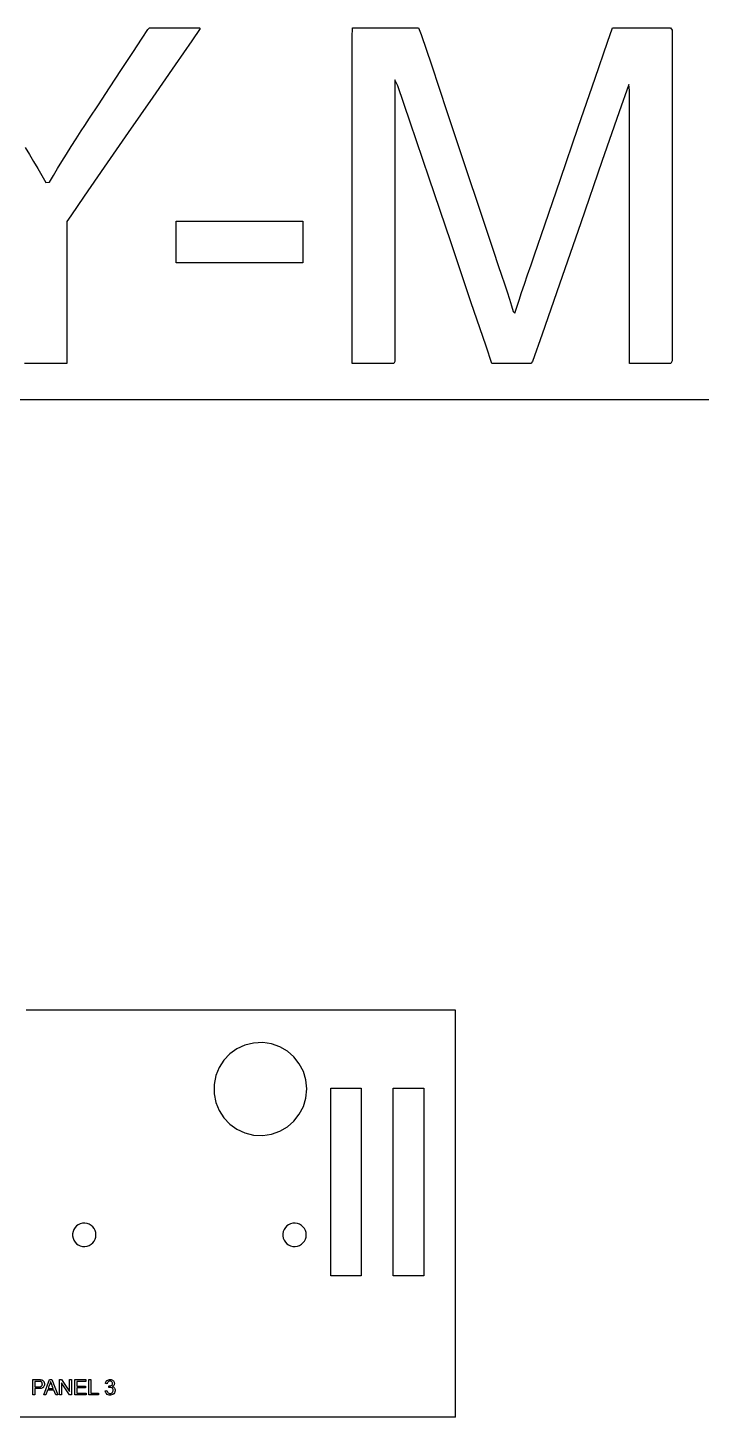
# Model space of a CAD drawing. Header units: metres. Extents: x -88 to 795, y -1311 to -705.
# Drawn here: x 117.1 to 203.4, y -883.8 to -706 of the extents above; entities that cross this region are included whole.
import ezdxf

# ---------------------------------------------------------------- set-up
doc = ezdxf.new("R2010")
doc.units = ezdxf.units.M

msp = doc.modelspace()

# ---------------------------------------------------------------- linework, layer by layer
at = {"layer": 'COMPONENT27'}
for p, q in [((117.79, -878.97), (117.81, -878.96)), ((117.79, -879.06), (117.79, -878.97)), ((117.79, -879.29), (117.79, -879.06)), ((117.79, -879.6), (117.79, -879.29)), ((117.79, -879.95), (117.79, -879.6)), ((117.79, -880.31), (117.79, -879.95)), ((117.81, -878.96), (117.89, -878.96)), ((117.89, -878.96), (118, -878.96)), ((118, -878.96), (118.14, -878.96)), ((118.06, -879.19), (118.05, -879.23)), ((118.05, -879.23), (118.05, -879.31)), ((118.05, -879.31), (118.05, -879.42)), ((118.05, -879.42), (118.05, -879.55)), ((118.05, -879.55), (118.05, -879.67)), ((118.05, -879.67), (118.05, -879.78)), ((118.05, -879.78), (118.05, -879.86)), ((118.05, -879.86), (118.05, -879.89)), ((118.05, -879.89), (118.12, -879.89)), ((118.06, -880.12), (118.05, -880.16)), ((118.05, -880.16), (118.05, -880.26)), ((118.11, -879.19), (118.06, -879.19)), ((118.11, -880.12), (118.06, -880.12)), ((118.19, -879.19), (118.11, -879.19)), ((118.18, -880.12), (118.11, -880.12)), ((118.12, -879.89), (118.2, -879.89)), ((118.14, -878.96), (118.27, -878.96)), ((118.27, -880.12), (118.18, -880.12)), ((118.28, -879.19), (118.19, -879.19)), ((118.2, -879.89), (118.29, -879.89)), ((118.27, -878.96), (118.39, -878.96)), ((118.37, -880.12), (118.27, -880.12)), ((118.37, -879.19), (118.28, -879.19)), ((118.29, -879.89), (118.38, -879.89)), ((118.45, -879.19), (118.37, -879.19)), ((118.45, -880.12), (118.37, -880.12)), ((118.38, -879.89), (118.46, -879.89)), ((118.39, -878.96), (118.48, -878.96)), ((118.51, -879.19), (118.45, -879.19)), ((118.51, -880.12), (118.45, -880.12)), ((118.46, -879.89), (118.52, -879.89)), ((118.48, -878.96), (118.52, -878.96)), ((118.54, -879.19), (118.51, -879.19)), ((118.54, -880.12), (118.51, -880.12)), ((118.52, -878.96), (118.56, -878.96)), ((118.52, -879.89), (118.55, -879.89)), ((118.57, -879.19), (118.54, -879.19)), ((118.62, -880.12), (118.54, -880.12)), ((118.55, -879.89), (118.6, -879.89)), ((118.56, -878.96), (118.6, -878.97)), ((118.61, -879.19), (118.57, -879.19)), ((118.6, -878.97), (118.65, -878.97)), ((118.6, -879.89), (118.66, -879.88)), ((118.65, -879.2), (118.61, -879.19)), ((118.71, -880.11), (118.62, -880.12)), ((118.65, -878.97), (118.68, -878.97)), ((118.68, -879.2), (118.65, -879.2)), ((118.66, -879.88), (118.71, -879.88)), ((118.68, -878.97), (118.72, -878.97)), ((118.71, -879.2), (118.68, -879.2)), ((118.76, -879.21), (118.71, -879.2)), ((118.71, -879.88), (118.75, -879.87)), ((118.79, -880.1), (118.71, -880.11)), ((118.72, -878.97), (118.75, -878.97)), ((118.75, -878.97), (118.78, -878.98)), ((118.75, -879.87), (118.8, -879.86)), ((118.8, -879.22), (118.76, -879.21)), ((118.78, -878.98), (118.81, -878.98)), ((118.87, -880.08), (118.79, -880.1)), ((118.84, -879.24), (118.8, -879.22)), ((118.8, -879.86), (118.83, -879.84)), ((118.81, -878.98), (118.84, -878.99)), ((118.83, -879.84), (118.87, -879.82)), ((118.84, -878.99), (118.88, -879)), ((118.88, -879.26), (118.84, -879.24)), ((118.87, -879.82), (118.9, -879.8)), ((118.94, -880.06), (118.87, -880.08)), ((118.88, -879), (118.91, -879)), ((118.92, -879.3), (118.88, -879.26)), ((118.9, -879.8), (118.92, -879.78)), ((118.91, -879), (118.94, -879.01)), ((118.94, -879.32), (118.92, -879.3)), ((118.92, -879.78), (118.94, -879.75)), ((118.94, -879.01), (118.97, -879.03)), ((118.95, -879.34), (118.94, -879.32)), ((118.94, -879.75), (118.96, -879.72)), ((119, -880.03), (118.94, -880.06)), ((118.97, -879.36), (118.95, -879.34)), ((118.96, -879.72), (118.98, -879.69)), ((118.97, -879.03), (119, -879.04)), ((118.98, -879.38), (118.97, -879.36)), ((118.99, -879.41), (118.98, -879.38)), ((118.98, -879.69), (118.99, -879.66)), ((118.99, -879.43), (118.99, -879.41)), ((119, -879.46), (118.99, -879.43)), ((118.99, -879.66), (119, -879.63)), ((119, -879.04), (119.02, -879.05)), ((119, -879.49), (119, -879.46)), ((119.01, -879.52), (119, -879.49)), ((119, -879.59), (119.01, -879.55)), ((119, -879.63), (119, -879.59)), ((119.05, -880), (119, -880.03)), ((119.01, -879.55), (119.01, -879.52)), ((119.02, -879.05), (119.05, -879.07)), ((119.05, -879.07), (119.07, -879.08)), ((119.1, -879.96), (119.05, -880)), ((119.07, -879.08), (119.09, -879.1)), ((119.09, -879.1), (119.12, -879.12)), ((119.14, -879.92), (119.1, -879.96)), ((119.12, -879.12), (119.14, -879.15)), ((119.14, -879.15), (119.16, -879.17)), ((119.17, -879.87), (119.14, -879.92)), ((119.16, -879.17), (119.17, -879.19)), ((119.17, -879.19), (119.19, -879.22)), ((119.2, -879.83), (119.17, -879.87)), ((119.18, -880.91), (119.93, -878.96)), ((119.19, -879.22), (119.21, -879.25)), ((119.22, -879.78), (119.2, -879.83)), ((119.21, -879.25), (119.22, -879.28)), ((119.22, -879.28), (119.23, -879.31)), ((119.24, -879.72), (119.22, -879.78)), ((119.23, -879.31), (119.24, -879.34)), ((119.24, -879.34), (119.25, -879.37)), ((119.26, -879.67), (119.24, -879.72)), ((119.25, -879.37), (119.26, -879.4)), ((119.26, -879.4), (119.27, -879.44)), ((119.27, -879.61), (119.26, -879.67)), ((119.27, -879.44), (119.27, -879.47)), ((119.27, -879.47), (119.27, -879.51)), ((119.27, -879.51), (119.27, -879.55)), ((119.27, -879.55), (119.27, -879.61)), ((119.78, -880.03), (119.75, -880.11)), ((119.75, -880.11), (119.77, -880.11)), ((119.77, -880.11), (119.84, -880.11)), ((119.81, -879.94), (119.78, -880.03)), ((119.85, -879.84), (119.81, -879.94)), ((119.84, -880.11), (119.95, -880.11)), ((119.89, -879.73), (119.85, -879.84)), ((119.92, -879.64), (119.89, -879.73)), ((119.95, -879.57), (119.92, -879.64)), ((119.93, -878.96), (120.21, -878.96)), ((119.96, -879.54), (119.95, -879.57)), ((119.95, -880.11), (120.06, -880.11)), ((119.97, -879.5), (119.96, -879.54)), ((119.99, -879.46), (119.97, -879.5)), ((120, -879.41), (119.99, -879.46)), ((120.02, -879.37), (120, -879.41)), ((120.03, -879.32), (120.02, -879.37)), ((120.04, -879.28), (120.03, -879.32)), ((120.05, -879.23), (120.04, -879.28)), ((120.07, -879.19), (120.05, -879.23)), ((120.06, -880.11), (120.18, -880.11)), ((120.08, -879.23), (120.07, -879.19)), ((120.1, -879.28), (120.08, -879.23)), ((120.11, -879.32), (120.1, -879.28)), ((120.13, -879.37), (120.11, -879.32)), ((120.15, -879.43), (120.13, -879.37)), ((120.17, -879.48), (120.15, -879.43)), ((120.19, -879.54), (120.17, -879.48)), ((120.18, -880.11), (120.29, -880.11)), ((120.2, -879.58), (120.19, -879.54)), ((120.22, -879.61), (120.2, -879.58)), ((120.21, -878.96), (121, -880.91)), ((120.24, -879.68), (120.22, -879.61)), ((120.28, -879.77), (120.24, -879.68)), ((120.31, -879.87), (120.28, -879.77)), ((120.29, -880.11), (120.37, -880.11)), ((120.35, -879.97), (120.31, -879.87)), ((120.38, -880.04), (120.35, -879.97)), ((120.37, -880.11), (120.4, -880.11)), ((120.4, -880.11), (120.38, -880.04)), ((121.21, -880.91), (121.21, -878.96)), ((121.21, -878.96), (121.47, -878.96)), ((122.48, -880.91), (121.45, -879.38)), ((121.45, -879.38), (121.45, -880.91)), ((121.47, -878.96), (122.49, -880.49)), ((122.49, -880.49), (122.49, -878.96)), ((122.49, -878.96), (122.74, -878.96)), ((122.74, -878.96), (122.74, -880.91)), ((123.18, -880.91), (123.18, -878.96)), ((123.18, -878.96), (124.58, -878.96)), ((124.58, -879.19), (123.43, -879.19)), ((123.43, -879.19), (123.43, -879.79)), ((123.43, -879.79), (124.51, -879.79)), ((124.51, -880.02), (123.43, -880.02)), ((123.43, -880.02), (123.43, -880.68)), ((124.51, -879.79), (124.51, -880.02)), ((124.58, -878.96), (124.58, -879.19)), ((124.97, -880.91), (124.97, -878.96)), ((124.97, -878.96), (125.23, -878.96)), ((125.23, -878.96), (125.23, -880.68)), ((127.09, -879.41), (127.13, -879.29)), ((127.1, -879.47), (127.09, -879.41)), ((127.2, -879.48), (127.1, -879.47)), ((127.13, -879.29), (127.19, -879.18)), ((127.19, -879.18), (127.28, -879.09)), ((127.29, -879.5), (127.2, -879.48)), ((127.28, -879.09), (127.38, -879.02)), ((127.32, -879.47), (127.29, -879.5)), ((127.35, -879.38), (127.32, -879.47)), ((127.38, -879.3), (127.35, -879.38)), ((127.38, -879.02), (127.49, -878.98)), ((127.43, -879.24), (127.38, -879.3)), ((127.49, -879.2), (127.43, -879.24)), ((127.49, -878.98), (127.62, -878.96)), ((127.56, -879.17), (127.49, -879.2)), ((127.52, -879.98), (127.53, -879.91)), ((127.56, -879.98), (127.52, -879.98)), ((127.53, -879.91), (127.54, -879.82)), ((127.54, -879.82), (127.55, -879.78)), ((127.55, -879.78), (127.59, -879.78)), ((127.64, -879.15), (127.56, -879.17)), ((127.62, -879.97), (127.56, -879.98)), ((127.59, -879.78), (127.65, -879.78)), ((127.62, -878.96), (127.72, -878.96)), ((127.66, -879.96), (127.62, -879.97)), ((127.72, -879.16), (127.64, -879.15)), ((127.65, -879.78), (127.73, -879.76)), ((127.72, -879.96), (127.66, -879.96)), ((127.72, -878.96), (127.81, -878.97)), ((127.79, -879.17), (127.72, -879.16)), ((127.82, -879.98), (127.72, -879.96)), ((127.73, -879.76), (127.81, -879.73)), ((127.86, -879.21), (127.79, -879.17)), ((127.81, -878.97), (127.9, -879)), ((127.81, -879.73), (127.89, -879.69)), ((127.9, -880.01), (127.82, -879.98)), ((127.91, -879.26), (127.86, -879.21)), ((127.89, -879.69), (127.94, -879.62)), ((127.9, -879), (127.98, -879.04)), ((127.97, -880.07), (127.9, -880.01)), ((127.95, -879.32), (127.91, -879.26)), ((127.94, -879.62), (127.97, -879.55)), ((127.98, -879.38), (127.95, -879.32)), ((128.04, -879.82), (127.96, -879.86)), ((127.96, -879.86), (128.06, -879.89)), ((127.97, -879.55), (127.98, -879.46)), ((128.02, -880.14), (127.97, -880.07)), ((127.98, -879.04), (128.05, -879.09)), ((127.98, -879.46), (127.98, -879.38)), ((128.06, -880.22), (128.02, -880.14)), ((128.1, -879.77), (128.04, -879.82)), ((128.05, -879.09), (128.11, -879.14)), ((128.06, -879.89), (128.14, -879.93)), ((128.15, -879.71), (128.1, -879.77)), ((128.11, -879.14), (128.16, -879.21)), ((128.14, -879.93), (128.21, -880)), ((128.19, -879.65), (128.15, -879.71)), ((128.16, -879.21), (128.2, -879.28)), ((128.21, -879.58), (128.19, -879.65)), ((128.2, -879.28), (128.22, -879.36)), ((128.23, -879.51), (128.21, -879.58)), ((128.21, -880), (128.26, -880.07)), ((128.22, -879.36), (128.23, -879.44)), ((128.23, -879.44), (128.23, -879.51)), ((128.26, -880.07), (128.3, -880.16)), ((128.3, -880.16), (128.32, -880.26)), ((117.79, -880.61), (117.79, -880.31)), ((117.79, -880.83), (117.79, -880.61)), ((117.79, -880.91), (117.79, -880.83)), ((117.83, -880.91), (117.79, -880.91)), ((117.87, -880.91), (117.83, -880.91)), ((117.91, -880.91), (117.87, -880.91)), ((117.96, -880.91), (117.91, -880.91)), ((118, -880.91), (117.96, -880.91)), ((118.05, -880.91), (118, -880.91)), ((118.05, -880.26), (118.05, -880.39)), ((118.05, -880.39), (118.05, -880.53)), ((118.05, -880.53), (118.05, -880.68)), ((118.05, -880.68), (118.05, -880.8)), ((118.05, -880.8), (118.05, -880.88)), ((118.05, -880.88), (118.05, -880.91)), ((119.46, -880.91), (119.18, -880.91)), ((119.67, -880.32), (119.46, -880.91)), ((120.48, -880.32), (119.67, -880.32)), ((120.71, -880.91), (120.48, -880.32)), ((121, -880.91), (120.71, -880.91)), ((121.45, -880.91), (121.21, -880.91)), ((122.74, -880.91), (122.48, -880.91)), ((124.63, -880.91), (123.18, -880.91)), ((123.43, -880.68), (124.63, -880.68)), ((124.63, -880.68), (124.63, -880.91)), ((126.19, -880.91), (124.97, -880.91)), ((125.23, -880.68), (126.19, -880.68)), ((126.19, -880.68), (126.19, -880.91)), ((127.05, -880.4), (127.1, -880.39)), ((127.08, -880.53), (127.05, -880.4)), ((127.13, -880.65), (127.08, -880.53)), ((127.1, -880.39), (127.21, -880.38)), ((127.21, -880.76), (127.13, -880.65)), ((127.21, -880.38), (127.28, -880.36)), ((127.32, -880.85), (127.21, -880.76)), ((127.28, -880.36), (127.31, -880.44)), ((127.31, -880.44), (127.35, -880.54)), ((127.44, -880.91), (127.32, -880.85)), ((127.35, -880.54), (127.39, -880.62)), ((127.39, -880.62), (127.45, -880.67)), ((127.57, -880.94), (127.44, -880.91)), ((127.45, -880.67), (127.52, -880.71)), ((127.52, -880.71), (127.59, -880.74)), ((127.73, -880.94), (127.57, -880.94)), ((127.59, -880.74), (127.67, -880.75)), ((127.67, -880.75), (127.77, -880.74)), ((127.88, -880.92), (127.73, -880.94)), ((127.77, -880.74), (127.86, -880.7)), ((127.86, -880.7), (127.93, -880.65)), ((128.02, -880.86), (127.88, -880.92)), ((127.93, -880.65), (128, -880.58)), ((128, -880.58), (128.04, -880.5)), ((128.14, -880.77), (128.02, -880.86)), ((128.04, -880.5), (128.07, -880.41)), ((128.07, -880.31), (128.06, -880.22)), ((128.07, -880.41), (128.07, -880.31)), ((128.23, -880.65), (128.14, -880.77)), ((128.3, -880.53), (128.23, -880.65)), ((128.32, -880.38), (128.3, -880.53)), ((128.32, -880.26), (128.32, -880.38))]:
    msp.add_line(p, q, dxfattribs=at)
at = {"layer": 'COMPONENT9'}
for p, q in [((130.6, -709.11), (131.79, -707.3)), ((131.79, -707.3), (132.53, -706.18)), ((132.53, -706.18), (132.71, -705.96)), ((132.71, -705.96), (133.17, -705.96)), ((133.17, -705.96), (134.04, -705.96)), ((134.04, -705.96), (135.15, -705.96)), ((135.15, -705.96), (136.37, -705.96)), ((138.15, -707.61), (136, -710.72)), ((136.37, -705.96), (137.54, -705.96)), ((137.54, -705.96), (138.52, -705.96)), ((139.24, -706.04), (138.15, -707.61)), ((138.52, -705.96), (139.14, -705.96)), ((139.14, -705.96), (139.24, -706.04)), ((158.69, -707.16), (158.75, -705.96)), ((158.69, -712.67), (158.69, -707.16)), ((158.75, -705.96), (159.58, -705.96)), ((159.58, -705.96), (161.1, -705.96)), ((161.1, -705.96), (162.97, -705.96)), ((162.97, -705.96), (164.84, -705.96)), ((164.84, -705.96), (166.36, -705.96)), ((166.36, -705.96), (167.18, -705.96)), ((167.18, -705.96), (167.53, -706.81)), ((167.53, -706.81), (168.84, -710.71)), ((191.41, -707.78), (192.03, -705.96)), ((192.03, -705.96), (192.5, -705.96)), ((192.5, -705.96), (193.69, -705.96)), ((193.69, -705.96), (195.29, -705.96)), ((195.29, -705.96), (196.99, -705.96)), ((196.99, -705.96), (198.49, -705.96)), ((198.49, -705.96), (199.47, -705.96)), ((199.47, -705.96), (199.68, -706.27)), ((199.68, -706.27), (199.68, -710.43)), ((129.14, -711.32), (130.6, -709.11)), ((189.81, -712.42), (191.41, -707.78)), ((136, -710.72), (133.15, -714.84)), ((168.84, -710.71), (170.83, -716.67)), ((199.68, -710.43), (199.68, -718.06)), ((127.61, -713.65), (129.14, -711.32)), ((158.69, -721.08), (158.69, -712.67)), ((164.52, -713.37), (164.17, -712.61)), ((164.17, -712.61), (164.17, -716.15)), ((187.66, -718.67), (189.81, -712.42)), ((126.18, -715.81), (127.61, -713.65)), ((166.11, -718.06), (164.52, -713.37)), ((194.11, -713.22), (192.9, -716.7)), ((194.2, -713.97), (194.11, -713.22)), ((194.2, -718.58), (194.2, -713.97)), ((125.06, -717.51), (126.18, -715.81)), ((133.15, -714.84), (130, -719.38)), ((164.17, -716.15), (164.17, -722.65)), ((124.43, -718.47), (125.06, -717.51)), ((168.54, -725.22), (166.11, -718.06)), ((170.83, -716.67), (173.09, -723.44)), ((192.9, -716.7), (190.69, -723.09)), ((199.68, -718.06), (199.68, -727.44)), ((123.33, -720.17), (123.98, -719.15)), ((123.98, -719.15), (124.43, -718.47)), ((130, -719.38), (126.94, -723.8)), ((185.37, -725.33), (187.66, -718.67)), ((194.2, -725.62), (194.2, -718.58)), ((116.79, -721.28), (117.34, -722.18)), ((122.09, -722.12), (122.7, -721.16)), ((122.7, -721.16), (123.33, -720.17)), ((158.69, -730.65), (158.69, -721.08)), ((117.34, -722.18), (117.88, -723.08)), ((117.88, -723.08), (118.41, -723.97)), ((120.96, -723.97), (121.51, -723.06)), ((121.51, -723.06), (122.09, -722.12)), ((164.17, -722.65), (164.17, -730.63)), ((173.09, -723.44), (175.22, -729.81)), ((190.69, -723.09), (187.96, -730.94)), ((118.41, -723.97), (118.93, -724.87)), ((118.93, -724.87), (119.43, -725.77)), ((119.93, -725.72), (120.43, -724.86)), ((120.43, -724.86), (120.96, -723.97)), ((126.94, -723.8), (124.36, -727.53)), ((171.31, -733.37), (168.54, -725.22)), ((183.36, -731.18), (185.37, -725.33)), ((119.43, -725.77), (119.93, -725.72)), ((194.2, -733.63), (194.2, -725.62)), ((124.36, -727.53), (122.64, -730.01)), ((199.68, -727.44), (199.68, -736.81)), ((122.64, -730.01), (122.15, -730.75)), ((122.15, -730.75), (122.15, -731.77)), ((136.16, -736.02), (136.16, -730.72)), ((136.16, -730.72), (152.36, -730.72)), ((152.36, -730.72), (152.36, -736.02)), ((158.69, -739.64), (158.69, -730.65)), ((164.17, -730.63), (164.17, -738.61)), ((175.22, -729.81), (176.8, -734.53)), ((122.15, -731.77), (122.15, -733.98)), ((182.04, -735.01), (183.36, -731.18)), ((187.96, -730.94), (185.24, -738.79)), ((122.15, -733.98), (122.15, -736.95)), ((173.91, -741.02), (171.31, -733.37)), ((194.2, -741.15), (194.2, -733.63)), ((152.36, -736.02), (136.16, -736.02)), ((176.8, -734.53), (177.41, -736.38)), ((181.6, -736.3), (182.04, -735.01)), ((122.15, -736.95), (122.15, -740.28)), ((177.41, -736.38), (177.82, -737.6)), ((177.82, -737.6), (178.19, -738.73)), ((180.76, -738.76), (181.16, -737.58)), ((181.16, -737.58), (181.6, -736.3)), ((199.68, -736.81), (199.68, -744.45)), ((158.69, -746.31), (158.69, -739.64)), ((164.17, -738.61), (164.17, -745.11)), ((178.19, -738.73), (178.53, -739.77)), ((180.4, -739.84), (180.76, -738.76)), ((185.24, -738.79), (183.02, -745.18)), ((122.15, -740.28), (122.15, -743.55)), ((175.84, -746.69), (173.91, -741.02)), ((178.53, -739.77), (178.83, -740.7)), ((178.83, -740.7), (179.09, -741.54)), ((179.79, -741.71), (180.08, -740.82)), ((180.08, -740.82), (180.4, -739.84)), ((194.2, -746.73), (194.2, -741.15)), ((179.09, -741.54), (179.33, -742.29)), ((179.33, -742.29), (179.54, -742.49)), ((179.54, -742.49), (179.79, -741.71)), ((122.15, -743.55), (122.15, -746.35)), ((199.68, -744.45), (199.68, -748.6)), ((122.15, -746.35), (122.15, -748.28)), ((158.69, -748.92), (158.69, -746.31)), ((164.17, -745.11), (164.17, -748.65)), ((176.59, -748.92), (175.84, -746.69)), ((183.02, -745.18), (181.81, -748.66)), ((194.2, -748.92), (194.2, -746.73)), ((122.15, -748.28), (122.15, -748.92)), ((117.34, -748.92), (116.71, -748.92)), ((118.23, -748.92), (117.34, -748.92)), ((119.26, -748.92), (118.23, -748.92)), ((120.3, -748.92), (119.26, -748.92)), ((121.21, -748.92), (120.3, -748.92)), ((121.87, -748.92), (121.21, -748.92)), ((122.15, -748.92), (121.87, -748.92)), ((159.02, -748.92), (158.69, -748.92)), ((159.87, -748.92), (159.02, -748.92)), ((161.02, -748.92), (159.87, -748.92)), ((162.24, -748.92), (161.02, -748.92)), ((163.31, -748.92), (162.24, -748.92)), ((164.02, -748.92), (163.31, -748.92)), ((164.17, -748.65), (164.02, -748.92)), ((176.9, -748.92), (176.59, -748.92)), ((177.7, -748.92), (176.9, -748.92)), ((178.77, -748.92), (177.7, -748.92)), ((179.92, -748.92), (178.77, -748.92)), ((180.92, -748.92), (179.92, -748.92)), ((181.58, -748.92), (180.92, -748.92)), ((181.81, -748.66), (181.58, -748.92)), ((194.54, -748.92), (194.2, -748.92)), ((195.39, -748.92), (194.54, -748.92)), ((196.53, -748.92), (195.39, -748.92)), ((197.75, -748.92), (196.53, -748.92)), ((198.83, -748.92), (197.75, -748.92)), ((199.53, -748.92), (198.83, -748.92)), ((199.68, -748.6), (199.53, -748.92))]:
    msp.add_line(p, q, dxfattribs=at)
at = {"layer": 'gear Y motor'}
for p, q in [((794.78, -753.59), (-88.17, -753.59)), ((171.93, -831.7), (116.93, -831.7)), ((171.93, -883.77), (171.93, -831.7)), ((143.03, -837.28), (142.26, -838.08)), ((143.93, -836.64), (143.03, -837.28)), ((144.94, -836.16), (143.93, -836.64)), ((146.05, -835.89), (144.94, -836.16)), ((147.23, -835.83), (146.05, -835.89)), ((148.37, -836), (147.23, -835.83)), ((149.44, -836.38), (148.37, -836)), ((150.4, -836.94), (149.44, -836.38)), ((151.23, -837.67), (150.4, -836.94)), ((141.66, -839.02), (141.23, -840.06)), ((142.26, -838.08), (141.66, -839.02)), ((151.92, -838.53), (151.23, -837.67)), ((152.44, -839.52), (151.92, -838.53)), ((141.23, -840.06), (141.01, -841.18)), ((152.77, -840.61), (152.44, -839.52)), ((152.88, -841.77), (152.77, -840.61)), ((141.01, -841.18), (141.01, -842.37)), ((141.01, -842.37), (141.23, -843.49)), ((152.77, -842.94), (152.88, -841.77)), ((155.95, -865.67), (155.95, -841.65)), ((155.95, -841.65), (159.85, -841.65)), ((159.85, -841.65), (159.85, -865.67)), ((163.95, -865.67), (163.95, -841.65)), ((163.95, -841.65), (167.85, -841.65)), ((167.85, -841.65), (167.85, -865.67)), ((141.23, -843.49), (141.66, -844.53)), ((141.66, -844.53), (142.26, -845.47)), ((151.92, -845.01), (152.44, -844.03)), ((152.44, -844.03), (152.77, -842.94)), ((142.26, -845.47), (143.03, -846.27)), ((143.03, -846.27), (143.93, -846.91)), ((150.4, -846.61), (151.23, -845.88)), ((151.23, -845.88), (151.92, -845.01)), ((143.93, -846.91), (144.94, -847.38)), ((144.94, -847.38), (146.05, -847.66)), ((146.05, -847.66), (147.23, -847.72)), ((147.23, -847.72), (148.37, -847.55)), ((148.37, -847.55), (149.44, -847.17)), ((149.44, -847.17), (150.4, -846.61)), ((122.93, -860), (122.87, -860.29)), ((122.87, -860.29), (122.87, -860.58)), ((122.87, -860.58), (122.93, -860.87)), ((123.04, -859.74), (122.93, -860)), ((123.19, -859.51), (123.04, -859.74)), ((123.38, -859.3), (123.19, -859.51)), ((123.61, -859.14), (123.38, -859.3)), ((123.86, -859.02), (123.61, -859.14)), ((124.14, -858.95), (123.86, -859.02)), ((124.44, -858.94), (124.14, -858.95)), ((124.73, -858.98), (124.44, -858.94)), ((125, -859.07), (124.73, -858.98)), ((125.24, -859.22), (125, -859.07)), ((125.45, -859.4), (125.24, -859.22)), ((125.62, -859.62), (125.45, -859.4)), ((125.75, -859.87), (125.62, -859.62)), ((125.84, -860.14), (125.75, -859.87)), ((125.86, -860.44), (125.84, -860.14)), ((125.84, -860.73), (125.86, -860.44)), ((149.87, -860), (149.82, -860.29)), ((149.82, -860.29), (149.82, -860.58)), ((149.82, -860.58), (149.87, -860.87)), ((149.98, -859.74), (149.87, -860)), ((150.13, -859.51), (149.98, -859.74)), ((150.33, -859.3), (150.13, -859.51)), ((150.55, -859.14), (150.33, -859.3)), ((150.81, -859.02), (150.55, -859.14)), ((151.09, -858.95), (150.81, -859.02)), ((151.38, -858.94), (151.09, -858.95)), ((151.67, -858.98), (151.38, -858.94)), ((151.94, -859.07), (151.67, -858.98)), ((152.18, -859.22), (151.94, -859.07)), ((152.39, -859.4), (152.18, -859.22)), ((152.57, -859.62), (152.39, -859.4)), ((152.7, -859.87), (152.57, -859.62)), ((152.78, -860.14), (152.7, -859.87)), ((152.81, -860.44), (152.78, -860.14)), ((152.78, -860.73), (152.81, -860.44)), ((122.93, -860.87), (123.04, -861.13)), ((123.04, -861.13), (123.19, -861.37)), ((123.19, -861.37), (123.38, -861.57)), ((123.38, -861.57), (123.61, -861.73)), ((123.61, -861.73), (123.86, -861.85)), ((123.86, -861.85), (124.14, -861.92)), ((124.14, -861.92), (124.44, -861.93)), ((124.44, -861.93), (124.73, -861.89)), ((124.73, -861.89), (125, -861.8)), ((125, -861.8), (125.24, -861.65)), ((125.24, -861.65), (125.45, -861.47)), ((125.45, -861.47), (125.62, -861.25)), ((125.62, -861.25), (125.75, -861)), ((125.75, -861), (125.84, -860.73)), ((149.87, -860.87), (149.98, -861.13)), ((149.98, -861.13), (150.13, -861.37)), ((150.13, -861.37), (150.33, -861.57)), ((150.33, -861.57), (150.55, -861.73)), ((150.55, -861.73), (150.81, -861.85)), ((150.81, -861.85), (151.09, -861.92)), ((151.09, -861.92), (151.38, -861.93)), ((151.38, -861.93), (151.67, -861.89)), ((151.67, -861.89), (151.94, -861.8)), ((151.94, -861.8), (152.18, -861.65)), ((152.18, -861.65), (152.39, -861.47)), ((152.39, -861.47), (152.57, -861.25)), ((152.57, -861.25), (152.7, -861)), ((152.7, -861), (152.78, -860.73)), ((159.85, -865.67), (155.95, -865.67)), ((167.85, -865.67), (163.95, -865.67)), ((171.93, -883.77), (15.27, -883.77))]:
    msp.add_line(p, q, dxfattribs=at)

doc.saveas('drawing.dxf')
